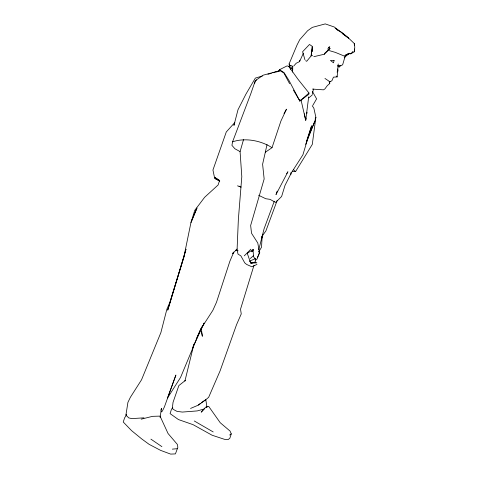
<?xml version="1.0" encoding="UTF-8"?>
<svg xmlns="http://www.w3.org/2000/svg" width="478" height="478" viewBox="0 0 478 478"><rect width="100%" height="100%" fill="white"/><g stroke="black" fill="none" stroke-linecap="round" stroke-linejoin="round"><path stroke-width="0.72" d="M290.851 174.59L290.941 172.558M277.156 200.461L265.899 230.91L262.171 236.096L261.514 247.24L258.712 251.912M292.357 72.118L292.829 66.263L289.59 65.378L289.094 63.921L297.113 44.848L299.778 39.632L307.629 30.723L312.313 27.377L325.255 23.9L334.277 27.001L348.695 38.192L354.312 43.546L354.766 46.987L354.485 51.732L350.625 53.93L349.358 53.578M312.427 89.093L323.516 89.834L324.903 88.908L327.334 85.592L329.766 83.507L329.342 82.192L331.905 80.74L333.459 77.143L337.169 76.922L338.203 63.974M292.488 71.503L292.787 68.677M272.824 72.805L279.122 70.899L279.57 69.68L287.057 65.898L288.688 66.293L297.973 79.234L308.979 93.031L308.824 94.303L299.849 101.019L293.408 90.115M305.615 60.67L306.667 61.315L311.064 56.022L312.182 46.772M308.68 96.909L305.717 120.348L301.032 99.986M143.998 417.844L131.803 418.609L128.761 417.903L125.917 415.095L127.919 402.374L130.422 397.224L141.542 379.789L160.895 332.557L166.882 309.212L169.81 302.449L183.839 257.224L186.002 249.175L167.73 310.174L183.839 257.224L190.973 222.449L196.948 208.109L190.973 222.449M160.064 417.366L161.504 408.397L160.889 410.208M306.081 118.138L305.717 120.348L304.361 113.788M306.81 113.728L307.055 112.252M289.614 83.704L283.86 72.997L280.006 70.63L263.348 75.124L255.354 80.603L250.735 93.903L232.571 141.829L231.932 145.342L234.883 148.748L240.076 151.598M293.827 65.928L296.187 63.257L299.569 61.602L299.826 60.192M312.295 48.577L311.321 53.883L311.411 54.928L312.516 55.765M267.035 144.571L262.607 164.241L264.149 178.999L250.645 225.485L251.524 233.24L257.797 243.033L259.464 252.539L257.128 258.945L255.85 260.026L253.495 256.572L253.059 249.438L247.275 253.322L250.687 263.133L256.889 262.864L255.377 262.159L250.687 263.133M312.236 94.453L313.49 89.016M254.66 83.441L255.354 80.603L256.722 80.047M193.96 344.076L184.926 381.05L185.309 380.5L178.856 385.585L173.024 402.398L172.409 407.758L173.096 409.305L176.92 411.337L182.309 412.072L197.223 410.919L204.518 408.917M261.663 238.116L262.171 236.096M305.615 144.374L314.823 121.281L315.862 117.277L313.873 108.207L312.242 105.746M243.529 139.576L240.081 151.616L241.802 176.645L238.361 219.474L237.07 249.839L238.02 254.081L240.906 255.933L244.724 262.858L246.642 264.448L251.888 266.796L256.985 264.412M261.645 238.773L262.822 234.722M345.6 54.725L342.648 64.781L339.852 66.227M191.206 221.906L194.737 210.386L204.614 197.306L218.082 185.004L219.569 180.529L214.897 177.392L214.867 178.36L219.761 181.013M253.997 265.308L240.536 309.182L241.247 313.915L236.526 324.747L220.107 370.844L208.665 397.296L205.827 399.698L206.938 407.262M254.864 262.476L255.736 259.65M258.771 249.743L264.065 228.843L274.276 201.226M205.952 406.975L208.659 406.336L220.239 422.737L230.073 431.078L231.262 433.887L229.87 438.183L228.167 439.593L224.517 439.33L212.118 435.243L193.088 424.673L178.431 419.559L170.09 413.619L171.494 409.234L172.785 407.537M306.613 140.926L311.59 125.828L302.897 154.842L291.508 172.618L285.002 185.41L281.626 196.47L275.651 202.433L270.016 199.35L265.774 198.734L258.634 195.275M265.338 152.243L272.024 147.69L280.903 121.077L286.483 109.175L284.004 113.597M277.162 191.104L275.991 194.594L287.911 171.775L286.68 173.639M311.064 56.022L311.477 54.797M307.468 138.781L308.884 135.411M309.445 134.067L314.823 121.281M233.802 252.043L229.858 261.299L216.504 302.239L212.859 310.336L200.73 329.121L196.165 339.237M313.801 56.691L324.359 54.217L324.795 53.213L330.017 48.427L328.619 47.167M299.569 61.602L303.387 53.201M192.742 347.381L204.106 323.206M257.451 257.367L259.817 252.48L258.735 251.798M315.211 118.598L315.862 117.277L312.301 144.386L295.529 171.638L292.243 171.196M202.732 325.488L200.73 329.121L180.576 377.405L167.497 398.031L175.904 375.051L164.444 406.826L162.311 411.2L161.116 411.893M203.401 324.281L204.064 323.068M233.324 252.396L232.666 253.567L237.148 249.026M253.412 249.516L252.109 251.775L251.488 251.631L252.928 250.102M312.905 105.232L316.609 98.85L312.403 91.495M125.917 415.095L126.443 414.283M329.467 82.509L330.238 81.332M126.383 415.28L124.686 417.7L123.234 422.008L131.546 430.612L141.769 438.965L149.136 444.355L160.632 450.384L170.658 454.1L175.408 453.903L177.846 447.396L177.386 444.456L168.059 433.516L160.034 416.111L152.476 416.35L141.183 419.176M290.391 69.304L292.632 66.424M327.645 49.115L329.796 46.48M347.016 55.418L348.39 53.763M353.105 51.295L351.324 53.249L346.795 54.42L349.753 53.237M203.783 409.353L201.214 412.173L204.853 408.015L206.896 407.113M337.05 72.058L338.012 71.019L337.707 68.94M324.359 54.217L330.017 48.427M344.232 57.826L346.681 55.346L345.014 56.5M244.294 255.832L250.86 249.217M250.329 258.49L253.471 255.676M279.57 69.68L284.087 72.662L289.035 80.573L299.849 101.019L308.979 93.031M308.83 97.841L312.08 95.128M198.268 404.974L200.509 403.295M201.626 402.452L205.797 399.704L198.681 404.986L190.549 408.433M229.643 435.022L231.262 433.887M349.723 53.303L344.166 56.01L335.407 52.407L329.181 50.572M249.845 260.994L255.826 258.526M276.583 72.017L280.006 70.63L279.122 70.899M262.332 75.99L255.336 78.111L245.877 94.244L237.996 109.731L233.945 125.379L234.806 122.499L226.285 131.958L212.943 170.031L214.473 177.374L219.569 180.529M267.931 74.293L271.426 73.23M232.571 141.829C245.095 137.491 261.113 140.55 272.024 147.69M172.331 449.135L177.165 448.699M337.821 65.45L340.3 65.355L339.159 67.267L337.689 65.922M289.782 67.882L289.59 65.378L290.988 65.564M235.343 250.209L238.14 250.801M237.5 185.823L240.882 186.97M239.054 186.205L241.02 187.083M219.36 180.618L214.867 178.36L219.677 180.941M194.271 420.975L213.188 431.939M335.162 28.238L342.541 32.934L348.695 38.192L342.2 33.466M324.95 78.446L329.007 81.158L329.766 83.507M150.911 439.145L161.893 446.649M249.707 261.532L252.067 263.169M336.291 29.17L338.657 30.891M288.688 66.293L291.311 68.671M336.183 76.02L337.169 76.922M293.456 169.588L295.529 171.638M289.094 63.921L289.967 66.556L289.59 65.378M304.904 59.684L302.61 51.726L309.493 44.46L312.271 46.366L312.307 51.684M200.987 329.073L202.337 336.273L201.668 331.188M299.682 99.609L299.849 101.019M354.341 44.908L354.312 43.546L354.341 45.034M354.437 49.497L354.485 51.732L354.443 49.001M334.086 60.509L333.501 62.809L330.429 60.437L334.086 60.509"/></g></svg>
